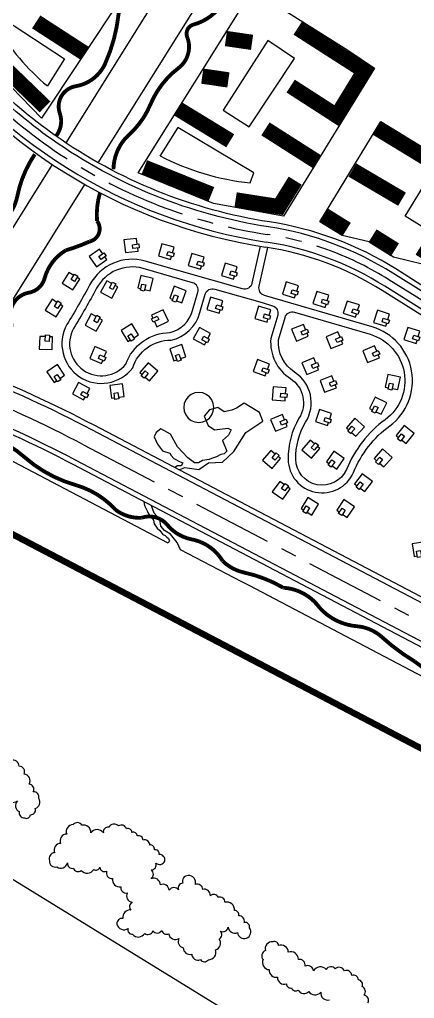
# Model space of a CAD drawing. Extents: x 30752 to 65014, y 26327 to 78956.
# Drawn here: x 32095 to 32405, y 26978 to 27744 of the extents above; entities that cross this region are included whole.
import ezdxf

# ---------------------------------------------------------------- set-up
doc = ezdxf.new("R2010")
doc.units = 0
doc.header["$MEASUREMENT"] = 0
for name, pattern in [('CENTER', [2, 1.25, -0.25, 0.25, -0.25]), ('CENTER2', [1.125, 0.75, -0.125, 0.125, -0.125]), ('CONTINOUS', [0])]:
    doc.linetypes.add(name, pattern=pattern)
doc.layers.get('0').update_dxf_attribs({"color": 12, "linetype": 'CONTINUOUS'})
for name, color, linetype in [('-规划边界', 1, 'CONTINUOUS'), ('000', 1, 'CONTINUOUS'), ('G-绿化', 74, 'CONTINUOUS'), ('GH-中心线', 254, 'CENTER'), ('GH-道路红线', 1, 'CONTINOUS'), ('GH_水系', 152, 'CONTINUOUS'), ('jianzhu--pl', 1, 'CONTINUOUS'), ('中心区建筑', 32, 'CONTINUOUS'), ('图层1', 41, 'CONTINUOUS'), ('支路', 34, 'CONTINUOUS')]:
    doc.layers.add(name, color=color, linetype=linetype)
doc.layers.add('G-SL2', color=97, linetype='CONTINUOUS', true_color=0x329a2d)

# ---------------------------------------------------------------- blocks, each defined once
blk = doc.blocks.new('x1')
blk.add_lwpolyline([(10, 5.54), (10, 10), (0, 10), (0, 0), (10, 0), (10, 2.52)])
blk.add_lwpolyline([(6.27, 5.54), (11.26, 5.54), (11.26, 2.52), (6.27, 2.52)], close=True)

msp = doc.modelspace()

# ---------------------------------------------------------------- linework, layer by layer
at = {"layer": '-规划边界', "color": 251, "linetype": 'CENTER2', "ltscale": 50, "const_width": 5, "flags": 128}
msp.add_lwpolyline([(31130.58, 27597.98), (31273.89, 27507.56), (32003.42, 27386.62), (32901.4, 26916.12), (34040.03, 28610.51, 0.008825), (33919.41, 28685.55), (33365.12, 29016.98), (32469.57, 29552.45), (32400.9, 29593.51), (32342.47, 29501.52), (31130.58, 27597.98)], format="xyb", dxfattribs=at)
at = {"layer": '000'}
for points in [[(33187.9, 26844.9), (32484.93, 27213.59), (32465.83, 27220.23), (32439.26, 27234.16), (32427.37, 27243.78), (32137.31, 27395.91, 0.052633), (31945.59, 27472.02), (31835.96, 27502.68, -0.024172), (31742.12, 27532.03), (31721.96, 27536.45, -0.007372), (31694.08, 27547.79), (31681.64, 27556.44)], [(33189.76, 26848.44), (32486.52, 27217.27), (32467.42, 27223.91), (32441.47, 27237.52), (32429.58, 27247.14), (32139.17, 27399.46, 0.052633), (31946.67, 27475.87), (31837, 27506.54, -0.024248), (31743.24, 27535.88), (31723.12, 27540.29, -0.007194), (31696.03, 27551.31), (31683.61, 27559.94)]]:
    msp.add_lwpolyline(points, format="xyb", dxfattribs=at)
at = {"layer": 'G-SL2'}
for points in [[(32106.08, 27139.78, 0.520567), (32102.95, 27145.77, 0.520567), (32099.04, 27153.54, 0.520567), (32094.95, 27159.7, 0.520567), (32088.56, 27164.21, 0.520567), (32080.02, 27167.11, 0.520567), (32072.77, 27161.12, 0.520567), (32067.29, 27153.18, 0.520567), (32067.26, 27146.03, 0.520567), (32069.46, 27141.45, 0.520567), (32075.27, 27137.39, 0.520567), (32084.96, 27135.38, 0.520567), (32093.61, 27132.5, 0.520567), (32095.15, 27124.13, 0.520567), (32099.3, 27119.25, 0.520567), (32103.96, 27121.74, 0.520567), (32107.63, 27126.61, 0.520567), (32110.33, 27134.41, 0.520567)], [(32209.1, 27085.44, 0.520567), (32204.64, 27090.5, 0.520567), (32200.92, 27094.33, 0.520567), (32197.35, 27098.01, 0.520567), (32192.09, 27101.82, 0.520567), (32187.57, 27105.11, 0.520567), (32183.37, 27107.84, 0.520567), (32179.08, 27110.64, 0.520567), (32172.78, 27112.94, 0.520567), (32165.25, 27111.89, 0.520567), (32160.97, 27107.48, 0.520567), (32151.1, 27107.6, 0.520567), (32144.11, 27113.47, 0.520567), (32137.24, 27113.98, 0.520567), (32132.24, 27106.58, 0.520567), (32127.53, 27099.29, 0.520567), (32122.8, 27091.94, 0.520567), (32118.82, 27085.75, 0.520567), (32124.59, 27080.86, 0.520567), (32132.91, 27084, 0.520567), (32137.47, 27079.82, 0.520567), (32143.56, 27078.16, 0.520567), (32153.41, 27078.92, 0.520567), (32158.19, 27080.63, 0.520567), (32163.53, 27077.64, 0.520567), (32168.15, 27071.72, 0.520567), (32174.62, 27065.4, 0.520567), (32179.71, 27060.45, 0.520567), (32183.56, 27053.13, 0.520567), (32182.58, 27047.12, 0.520567), (32176.35, 27040.41, 0.520567), (32171.6, 27036.06, 0.520567), (32180.34, 27032.63, 0.520567), (32183.92, 27028.09, 0.520567), (32193.34, 27028.79, 0.520567), (32199.79, 27030.79, 0.520567), (32206.82, 27031.06, 0.520567), (32212.14, 27028.59, 0.520567), (32220.2, 27024.72, 0.520567), (32223.6, 27017.61, 0.520567), (32230.16, 27012.65, 0.520567), (32236.93, 27008.27, 0.520567), (32243.29, 27008.19, 0.520567), (32248.9, 27015.89, 0.520567), (32251.75, 27024.48, 0.520567), (32252.57, 27030.58, 0.520567), (32258.71, 27033.81, 0.520567), (32266.16, 27029.48, 0.520567), (32273.03, 27025.08, 0.520567), (32275.46, 27033.04, 0.520567), (32271.28, 27037.44, 0.520567), (32267.01, 27042.56, 0.520567), (32263.66, 27046.67, 0.520567), (32256.14, 27053.15, 0.520567), (32250.86, 27057.07, 0.520567), (32244.8, 27058.25, 0.520567), (32238.8, 27063.27, 0.520567), (32233.05, 27067.06, 0.520567), (32227.31, 27074.15, 0.520567), (32223.2, 27068.12, 0.520567), (32219.82, 27062.89, 0.520567), (32212.51, 27062.66, 0.520567), (32205.73, 27066.87, 0.520567), (32198.31, 27071.62, 0.520567), (32198.42, 27078.48, 0.520567), (32202.15, 27083.92, 0.520567)]]:
    msp.add_lwpolyline(points, format="xyb", close=True, dxfattribs=at)
msp.add_lwpolyline([(32368.18, 26974.39, 0.520567), (32365.18, 26980.44, 0.520567), (32363.6, 26987.15, 0.520567), (32360.69, 26992.43, 0.520567), (32355.53, 26995.83, 0.520567), (32349.74, 26999.57, 0.520567), (32342.48, 27001.03, 0.520567), (32335.48, 27000.54, 0.520567), (32325.62, 26999.37, 0.520567), (32318.92, 27003.11, 0.520567), (32313.79, 27008.43, 0.520567), (32305.85, 27014.14, 0.520567), (32298.25, 27019.25, 0.520567), (32293.73, 27022.21, 0.520567), (32287.86, 27015.34, 0.520567), (32286.03, 27008.36, 0.520567), (32290.94, 27000.43, 0.520567), (32297.39, 26994.56, 0.520567), (32304.4, 26989.22, 0.520567), (32308.39, 26986.18, 0.520567), (32313.67, 26984.48, 0.520567), (32321.86, 26983.33, 0.520567), (32331.18, 26982.83, 0.520567), (32338.09, 26976.7, 0.520567)], format="xyb", dxfattribs=at)
at = {"layer": 'G-绿化'}
for p, q in [((32082.75, 27744.79), (32130.44, 27713.64)), ((32130.44, 27713.64), (32117.1, 27692.37)), ((32219.25, 27659.94), (32205.19, 27637.38)), ((32278.8, 27624.34), (32219.25, 27659.94)), ((32276.07, 27616.43), (32278.8, 27624.34))]:
    msp.add_line(p, q, dxfattribs=at)
for points in [[(32139.79, 27853.7), (32206.73, 27809.12), (32112.49, 27667.23), (32065.06, 27715.95), (32041.43, 27747.79), (32118.32, 27867.71)], [(32277.71, 27767.64), (32352.48, 27720.46), (32373.3, 27706.32), (32302.03, 27590.36), (32247.27, 27600.39), (32188.17, 27624.31)], [(32378.31, 27664.5), (32474.57, 27605.53), (32443.04, 27556.49), (32422.31, 27550.05), (32388.21, 27558.39), (32369.28, 27570.17), (32348.01, 27575.21), (32330.61, 27585.9)]]:
    msp.add_lwpolyline(points, close=True, dxfattribs=at)
for points in [[(32275.26, 27660.32), (32310.6, 27713.78), (32289.72, 27727.82), (32254.8, 27673.47), (32275.26, 27660.32)], [(32397.32, 27590.36), (32414.34, 27617.97), (32435.75, 27604.55), (32419.34, 27576.82), (32397.32, 27590.36)]]:
    msp.add_lwpolyline(points, dxfattribs=at)
for centre, start, end in [((32246.59, 27845.19), 212.05942, 229.72599), ((32297.27, 27815.61), 242.68343, 263.9249)]:
    msp.add_arc(centre, 200.3, start, end, dxfattribs=at)
at = {"layer": 'GH-中心线', "ltscale": 50}
for points in [[(31315.2, 27848.13), (31396.08, 27769.65, 0.129634), (31840.52, 27519.57), (31950.3, 27488.87, -0.052633), (32145.44, 27411.41), (33197.39, 26859.68)], [(32756.04, 27307.28), (32384.6, 27540.63, 0.102539), (32289.51, 27576.05, -0.207256), (32016.74, 27747.41, 0.102539), (31943.56, 27817.7), (31897.24, 27846.8)]]:
    msp.add_lwpolyline(points, format="xyb", dxfattribs=at)
at = {"layer": 'GH-道路红线'}
for p, q in [((32456.15, 27483.87), (32379.28, 27532.16)), ((32458.28, 27487.26), (32381.41, 27535.55))]:
    msp.add_line(p, q, dxfattribs=at)
for points in [[(32290.42, 27581.98, -0.11598), (32120.9, 27650.3, -0.089134), (32021.69, 27750.8, 0.102539), (31946.75, 27822.78), (31934.76, 27830.31, -0.413638), (31927.18, 27863.36), (32054.98, 28067.68, -0.414214), (32108.73, 28080.06), (32319.36, 27948.31), (32577.39, 27786.92, -0.416178), (32584.92, 27753.71), (32447.12, 27536.64, -0.412827), (32414.09, 27529.19), (32387.79, 27545.71, 0.102539)], [(32291.02, 27585.93, -0.11598), (32123.21, 27653.57, -0.089134), (32024.99, 27753.06, 0.102539), (31948.88, 27826.17), (31936.89, 27833.7, -0.413638), (31930.57, 27861.24), (32058.37, 28065.56, -0.414214), (32106.6, 28076.67), (32317.24, 27944.92), (32575.27, 27783.53, -0.416178), (32581.55, 27755.85), (32443.74, 27538.79, -0.412827), (32416.22, 27532.57), (32389.92, 27549.1, 0.102539)]]:
    msp.add_lwpolyline(points, format="xyb", close=True, dxfattribs=at)
for points in [[(31653.04, 27609.68, 0.017652), (31716.05, 27580.87), (31732.44, 27568.86, 0.015079), (31788.46, 27548.83), (31808.51, 27545.7, 0.007489), (31836.84, 27537.62), (31850.39, 27530.83), (31953.94, 27501.87, -0.052633), (32151.71, 27423.37), (32213.79, 27390.81), (32517.48, 27231.53), (32537.51, 27226.67), (32623.86, 27181.38, 0.392152), (32661.91, 27191.68, 0.392152)], [(31654.83, 27613.25, 0.017774), (31718.02, 27584.38), (31734.39, 27572.39, 0.014866), (31789.39, 27552.73), (31809.4, 27549.61, 0.007662), (31838.27, 27541.37), (31851.84, 27534.58), (31955.02, 27505.72, -0.052633), (32153.57, 27426.91), (32215.64, 27394.35), (32518.9, 27235.3), (32538.93, 27230.44), (32625.72, 27184.92, 0.392152), (32658.52, 27193.8)]]:
    msp.add_lwpolyline(points, format="xyb", dxfattribs=at)
for centre, radius, start, end in [((32350.95, 27976.62), 415.26, 214.44383, 261.28034), ((32350.95, 27976.62), 411.26, 214.44383, 261.28034), ((32251.61, 27328.94), 244, 57.86208, 81.28034), ((32251.61, 27328.94), 240, 57.86208, 81.28034)]:
    msp.add_arc(centre, radius, start, end, dxfattribs=at)
at = {"layer": 'GH_水系'}
msp.add_line((31884.98, 27197.26), (32695.38, 26699.28), dxfattribs=at)
msp.add_line((31884.98, 27197.26), (32695.38, 26699.28), dxfattribs=at)
for points in [[(32317.24, 27944.92), (32131.46, 27647.9)], [(32317.24, 27944.92), (32131.46, 27647.9)], [(32157.03, 27632.2), (32342.68, 27929.01)], [(32157.03, 27632.2), (32342.68, 27929.01)], [(32120.85, 27630.94), (32027.91, 27482.35)], [(32056.51, 27471.49), (32146.43, 27615.22)], [(32211.78, 27334.42), (32030.25, 27429.52), (32037.62, 27441.3)], [(32220.53, 27391.79), (32220.93, 27392.08), (32224.71, 27393.73), (32235.85, 27392.01), (32243.22, 27397.13), (32254.24, 27397.87), (32263.22, 27406.03), (32272.56, 27421.1), (32285.98, 27429.81), (32283.25, 27436.67), (32271.3, 27444.01), (32265.34, 27440.02), (32261.56, 27438.37), (32255.63, 27437.08), (32250.73, 27440.57), (32244.1, 27438.72), (32239.97, 27433.89), (32243.04, 27426.48), (32247.93, 27422.99), (32258.38, 27424.44), (32261.19, 27422.98), (32258.95, 27418.97), (32254.26, 27414.85), (32257.74, 27406.5), (32255.71, 27404.4), (32252.94, 27403.8), (32249.64, 27401.84), (32245.78, 27400.59), (32243.89, 27399.76), (32238.66, 27399.04), (32235.52, 27397.32), (32232.43, 27397.27), (32227.04, 27401.07), (32219.12, 27409.9), (32213.48, 27419.64), (32205.95, 27423.8), (32202.42, 27420.97), (32200.9, 27417.53), (32203.37, 27411.86), (32207.19, 27406.69), (32213.17, 27404.88), (32214, 27402.99), (32216.18, 27400.57), (32221.06, 27398.11), (32223.3, 27397.36), (32221.99, 27394.8), (32219.05, 27394.99), (32217, 27393.64)], [(31949.41, 27300.27), (32003.42, 27386.62), (31960.01, 27317.23), (32003.64, 27386.98), (32248.18, 27258.72), (32607.72, 27070.15)], [(31960.01, 27317.23), (32003.42, 27386.62), (31960.01, 27317.23), (32003.64, 27386.98), (32248.18, 27258.72), (32592.18, 27078.3)], [(32192.75, 27366.84), (32192.72, 27366.7), (32193.32, 27363.94), (32195.63, 27359.06), (32196.21, 27357.32), (32198.96, 27354.19), (32200.18, 27352.39), (32200.79, 27349.62), (32203.23, 27346.01), (32205.24, 27344.38), (32207.6, 27341.17), (32209.43, 27340.33), (32210.72, 27339.16), (32211.77, 27338.14), (32212.91, 27336.39), (32211.78, 27334.42)], [(32221.27, 27329.23), (32218.89, 27334.93), (32213.54, 27341.42), (32208.97, 27344.36), (32205.98, 27347.65), (32205.25, 27352.87), (32200.65, 27357.87), (32198.78, 27363.67)], [(32473.91, 27196.8), (32462.27, 27202.89), (32275.07, 27301.08), (32269.56, 27303.97), (32221.27, 27329.23)]]:
    msp.add_lwpolyline(points, dxfattribs=at)
at = {"layer": 'jianzhu--pl', "const_width": 12}
for points in [[(32146.45, 27717.84), (32108.37, 27742.5)], [(32313.16, 27737.55), (32365.32, 27704.11), (32343.8, 27668.96), (32307.67, 27692.25)], [(32256.96, 27729.46), (32277.45, 27726.49)], [(32082.5, 27707.63), (32115.29, 27675.98)], [(32238.44, 27700.04), (32258.93, 27697.07)], [(32219.75, 27674.21), (32260.36, 27649.42)], [(32327.97, 27633.21), (32287.91, 27658.75)], [(32375.15, 27659.24), (32413.83, 27635.71)], [(32193.03, 27628.65), (32245.58, 27607.59)], [(32355.94, 27626.56), (32394.89, 27603.64)], [(32264.52, 27603.13), (32298.58, 27597.81), (32311.22, 27618.19)], [(32334.05, 27591.08), (32351.6, 27580.1)], [(32371.78, 27574.98), (32389.33, 27564)], [(32408.69, 27565.36), (32426.24, 27554.38)]]:
    msp.add_lwpolyline(points, dxfattribs=at)
at = {"layer": '中心区建筑', "color": 1}
msp.add_lwpolyline([(32247.48, 27440.67), (32247.08, 27443.71), (32245.91, 27446.55), (32244.04, 27448.99), (32241.6, 27450.86), (32238.76, 27452.03), (32235.72, 27452.43), (32232.67, 27452.03), (32229.84, 27450.86), (32227.4, 27448.99), (32225.53, 27446.55), (32224.36, 27443.71), (32223.96, 27440.67), (32224.36, 27437.62), (32225.53, 27434.79), (32227.4, 27432.35), (32229.84, 27430.48), (32232.67, 27429.31), (32235.72, 27428.9), (32238.76, 27429.31), (32241.6, 27430.48), (32244.04, 27432.35), (32245.91, 27434.79), (32247.08, 27437.62)], close=True, dxfattribs=at)
at = {"layer": '图层1', "const_width": 3}
for points in [[(32305.37, 27951.35, 0.114872), (32276.95, 27909.62, -0.148245), (32251.65, 27877.26, 0.190494), (32236.92, 27854.84, -0.069207), (32217.62, 27800.82, -0.165513), (32194.41, 27778.7, 0.263291), (32172.92, 27748.75, -0.07836), (32162.42, 27709.92, -0.251283), (32139.45, 27692.17, 0.464679), (32126.86, 27670.94, -0.251635), (32124.04, 27653.27, 11.470023)], [(32353.79, 27921.23, -0.233548), (32338.52, 27891.02, -0.004666), (32320.17, 27877.51, 0.220964), (32307.67, 27855.18, -0.261699), (32294.58, 27835.53, 0.411894), (32288.77, 27817.89, 0.088077), (32301.86, 27800.28, -0.799521), (32291.21, 27782.28, -0.116124), (32279.27, 27789.49, 0.673804), (32261.36, 27781.68, -0.166336), (32253.05, 27755.15, -0.169358), (32231.61, 27740.41, 0.445489), (32226.66, 27730.57, -0.334636), (32219.88, 27706.4, 0.131928), (32197.81, 27677.8, -0.110816), (32181.13, 27654.21, 0.210377), (32168.91, 27626.95, 1.373647)], [(32107.28, 27638.82, 0.099692), (32093.55, 27605.88, -0.137374), (32084.85, 27588.73, 0.133449), (32072.89, 27565.59, -0.199098), (32063.6, 27552.16, 0.20375), (32051.11, 27533.73, -0.199874), (32031.8, 27504.8, 0.252533), (32025.22, 27492.41, -0.121176), (32023.22, 27484.04, -0.121176)], [(32065.85, 27467.72, -0.310828), (32079.26, 27490.09, 0.357592), (32088.48, 27508.91, -0.430115), (32102.68, 27530.5, 0.289739), (32114.93, 27541.72, -0.193844), (32131.56, 27563.65, 0.034486), (32150.1, 27570.51, 0.547785), (32156.04, 27586.64, -0.092077), (32158.33, 27608.65)], [(32655.8, 27113.29, 0.078768), (32606.63, 27136.51, -0.063148), (32564.11, 27153.92, 0.037246), (32517.65, 27180.69, 0.386474), (32503.68, 27190.41, -0.284568), (32485.16, 27203.26, 0.452568), (32469.48, 27209.14, -0.343411), (32451.57, 27217.6, 0.282017), (32443.47, 27224.49, -0.133062), (32404.72, 27241.77, -0.049197), (32378.33, 27261.54, 0.148943), (32360.44, 27269.23, -0.195822), (32330.54, 27283.57, 0.226975), (32301.88, 27299.47, 0.078704), (32271.26, 27311.35, -0.141044), (32254.43, 27320.39, 0.217364), (32229.32, 27337.51, -0.167547), (32211.08, 27348.64, 0.31082), (32191.03, 27354.26, -0.180519), (32170.6, 27360.45, 0.139741), (32139.35, 27379.82, -0.111332), (32099.35, 27401.62, 0.108568), (32065.28, 27420.43, -0.317028), (32053.94, 27434.78, -0.317028)]]:
    msp.add_lwpolyline(points, format="xyb", dxfattribs=at)
at = {"layer": '支路'}
for points in [[(32283.84, 27566.82), (32277.35, 27537.83, -0.431811), (32269.84, 27533.37), (32193.7, 27555.26, 0.349622), (32150.37, 27536.78, -0.012201), (32132.5, 27505.52, 0.93134), (32183.94, 27471.54, -0.331407), (32213.98, 27493.27, 0.281324), (32236.54, 27514.84), (32240.77, 27529.27, -0.412721), (32248.19, 27533.35), (32285.25, 27522.7)], [(32285.23, 27522.7), (32293.44, 27520.29, -0.414214), (32297.51, 27512.85), (32292.14, 27494.54, 0.279547), (32307.55, 27463.2, -0.410833), (32314.19, 27432.15, 0.133911), (32305.65, 27399.92, 0.801157), (32356.9, 27389.66, -0.139117), (32385.26, 27426.22, 0.620582), (32371.59, 27503.63), (32287.14, 27528.4, -0.395304), (32282.97, 27535.46), (32289.78, 27565.88)]]:
    msp.add_lwpolyline(points, format="xyb", dxfattribs=at)
for points in [[(32230.89, 27538.32), (32192.07, 27549.48, 0.349357), (32155.65, 27533.93, -0.012168), (32137.69, 27502.5, 0.911915), (32178.58, 27474.44, -0.317066), (32213.31, 27499.27, 0.275175), (32230.76, 27516.45), (32234.99, 27530.87, 0.415707)], [(32310.71, 27515.23), (32369.9, 27497.88, -0.620582), (32381.7, 27431.05, 0.138803), (32351.38, 27392, -0.798435), (32311.65, 27400.02, -0.133172), (32319.32, 27429.04, 0.409786), (32310.81, 27468.24, -0.274367), (32298.07, 27493.45), (32303.27, 27511.16, -0.414214)]]:
    msp.add_lwpolyline(points, format="xyb", close=True, dxfattribs=at)

# ---------------------------------------------------------------- block references
for p, rotation in [((32178.24, 27561.81), 6.800965714447455), ((32204.08, 27559.21), 343.727453771755), ((32155.66, 27550.63), 36.1812319960613), ((32227.52, 27551.64), 343.5573335589926), ((32253.4, 27543.96), 343.2978002608731), ((32137.17, 27532.6), 57.97469583178941), ((32167.65, 27526.22), 61.69743025279107), ((32190.2, 27543.92), 256.8711113872837), ((32301.22, 27529.37), 342.7787336646883), ((32216.55, 27535.5), 249.4487918660039), ((32325.09, 27521.92), 342.519200366592), ((32123.97, 27511.5), 57.97469583178941), ((32242.13, 27517.39), 343.3364991081501), ((32348.92, 27514.36), 342.2596670684297), ((32155.47, 27500.28), 61.69743025279107), ((32207.77, 27517.14), 204.8952223090291), ((32279.62, 27510.33), 343.075832294543), ((32372.58, 27507.18), 342.2596670684297), ((32174.82, 27500.75), 301.6451155933822), ((32231.43, 27494.42), 331.8294731322046), ((32312.23, 27492.61), 22.27133641879952), ((32339.2, 27486.68), 22.27133641879952), ((32396.37, 27493.81), 342.2596670684297), ((32120.81, 27485.93), 88.03332599357799), ((32150.34, 27479.06), 337.0074516766794), ((32212.92, 27486.51), 289.1770673564088), ((32367.97, 27475.72), 22.27133641879952), ((32278.31, 27468.72), 339.6752080755833), ((32320.32, 27466.37), 22.27133641879952), ((32116.76, 27468.48), 304.3103274623309), ((32196.03, 27475.59), 229.034797163805), ((32334.16, 27452.47), 20.41737644361831), ((32383.85, 27466.4), 258.2214789901493), ((32136.74, 27451.32), 331.6402955525451), ((32166.08, 27457.79), 277.6128957617511), ((32293.29, 27446.69), 355.561214604983), ((32373.88, 27448.67), 244.1369245840219), ((32327.05, 27429.49), 341.8791437772476), ((32295.76, 27422), 22.19591211864707), ((32358.01, 27432.22), 228.0709145074488), ((32396.57, 27426.49), 230.9668531296018), ((32323.9, 27400.88), 48.80923171060064), ((32293.27, 27392.89), 49.88520431312287), ((32379.62, 27408.12), 228.8700970270206), ((32341.38, 27406.26), 235.0977985341873), ((32363.8, 27388.77), 232.6033066946072), ((32301.46, 27368.73), 54.52901839070142), ((32321.05, 27370.14), 238.6112405477735), ((32349.27, 27368.43), 236.3365163624421), ((32402.82, 27333.87), 279.0252509836682)]:
    msp.add_blockref('x1', p, dxfattribs=dict(rotation=rotation))

doc.saveas('drawing.dxf')
